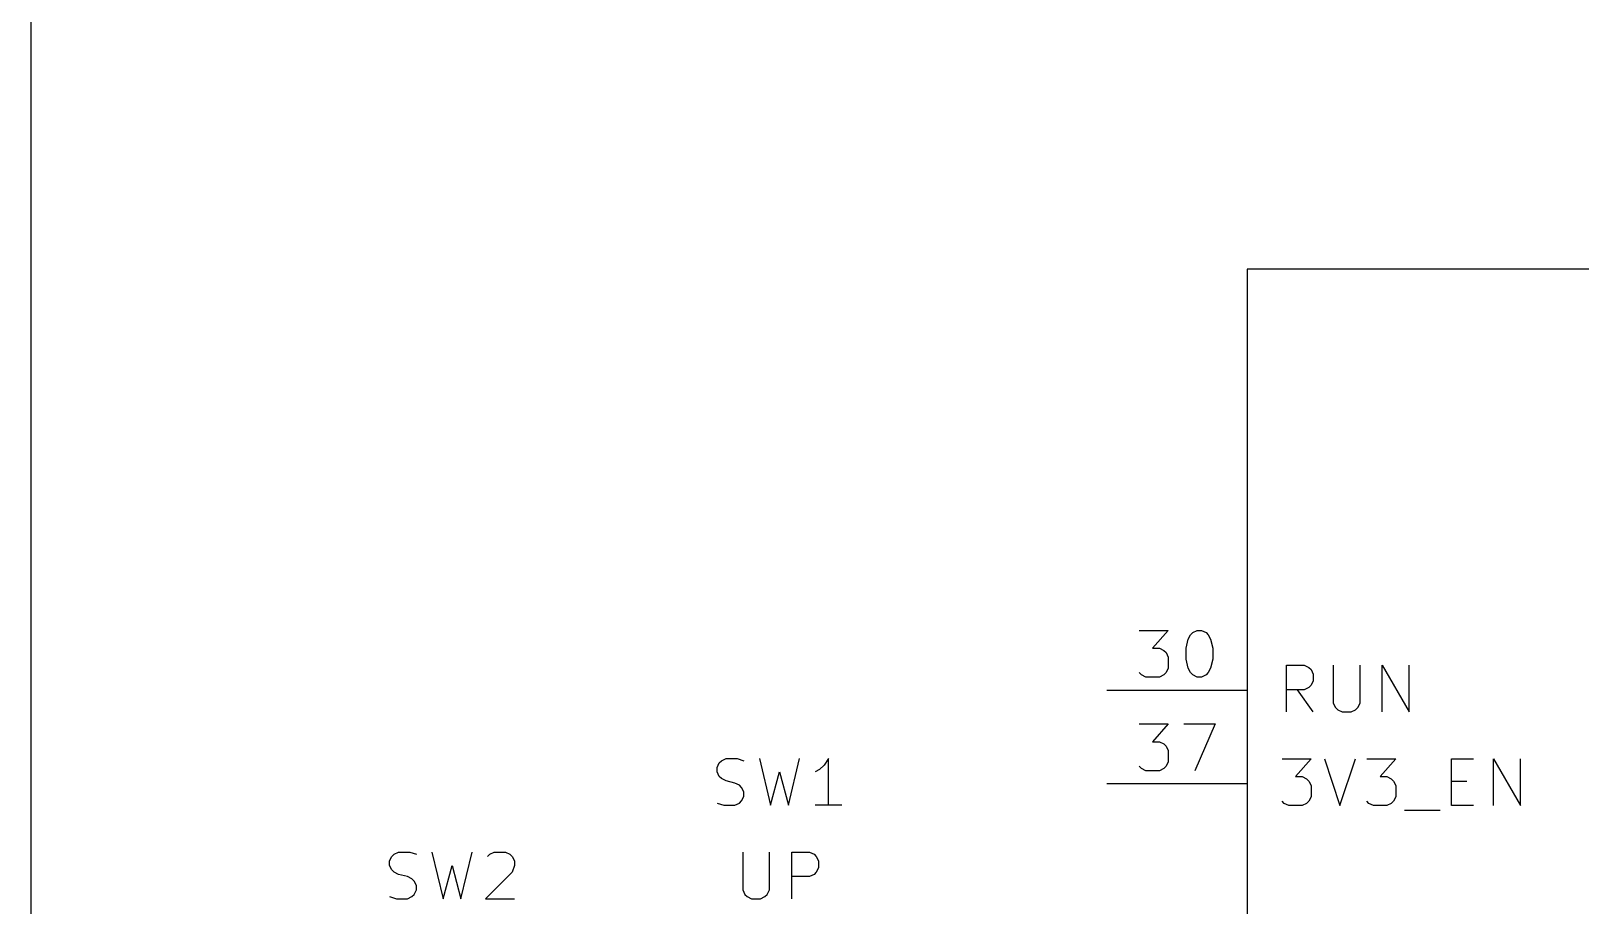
# Model space of a CAD drawing. Header units: inches. Extents: x 0.4 to 11.3, y -7.9 to -0.4.
# Drawn here: x 2.55 to 4.206, y -4.829 to -3.896 of the extents above; entities that cross this region are included whole.
import ezdxf

# ---------------------------------------------------------------- set-up
doc = ezdxf.new("R2010")
doc.units = ezdxf.units.IN
doc.header["$MEASUREMENT"] = 0
for name, color, linetype in [('GREENSIXTYFIVE', 129, 'CONTINUOUS'), ('LIGHTBLUE', 172, 'CONTINUOUS'), ('LIGHTRED', 12, 'CONTINUOUS'), ('RED', 14, 'CONTINUOUS'), ('WHITE', 250, 'CONTINUOUS')]:
    doc.layers.add(name, color=color, linetype=linetype)

msp = doc.modelspace()

# ---------------------------------------------------------------- linework, layer by layer
at = {"layer": 'GREENSIXTYFIVE', "linetype": 'CONTINUOUS'}
for p, q in [((3.8919, -4.6231), (3.8919, -4.5731)), ((3.8919, -4.5731), (3.9109, -4.5731)), ((3.9109, -4.5731), (3.9157, -4.5755)), ((3.9157, -4.5755), (3.9181, -4.5779)), ((3.9181, -4.5779), (3.9205, -4.5827)), ((3.9205, -4.5827), (3.9205, -4.5898)), ((3.9419, -4.5731), (3.9419, -4.6136)), ((3.9705, -4.6136), (3.9705, -4.5731)), ((3.9943, -4.6231), (3.9943, -4.5731)), ((3.9943, -4.5731), (4.0229, -4.6231)), ((4.0229, -4.6231), (4.0229, -4.5731)), ((3.9109, -4.5993), (3.8919, -4.5993)), ((3.9205, -4.6231), (3.9038, -4.5993)), ((3.9157, -4.5969), (3.9109, -4.5993)), ((3.9181, -4.5946), (3.9157, -4.5969)), ((3.9205, -4.5898), (3.9181, -4.5946)), ((3.9419, -4.6136), (3.9443, -4.6184)), ((3.9443, -4.6184), (3.9467, -4.6208)), ((3.9657, -4.6208), (3.9681, -4.6184)), ((3.9681, -4.6184), (3.9705, -4.6136)), ((3.9467, -4.6208), (3.9514, -4.6231)), ((3.9514, -4.6231), (3.9609, -4.6231)), ((3.9609, -4.6231), (3.9657, -4.6208)), ((3.2833, -4.6823), (3.2857, -4.6776)), ((3.2833, -4.6823), (3.2857, -4.6776)), ((3.2833, -4.6871), (3.2833, -4.6823)), ((3.2833, -4.6871), (3.2833, -4.6823)), ((3.2857, -4.6776), (3.2881, -4.6752)), ((3.2857, -4.6776), (3.2881, -4.6752)), ((3.2881, -4.6752), (3.2929, -4.6728)), ((3.2881, -4.6752), (3.2929, -4.6728)), ((3.2929, -4.6728), (3.3048, -4.6728)), ((3.2929, -4.6728), (3.3048, -4.6728)), ((3.3048, -4.6728), (3.3119, -4.6752)), ((3.3048, -4.6728), (3.3119, -4.6752)), ((3.3286, -4.6728), (3.3405, -4.7228)), ((3.3286, -4.6728), (3.3405, -4.7228)), ((3.3595, -4.7228), (3.3714, -4.6728)), ((3.3595, -4.7228), (3.3714, -4.6728)), ((3.3929, -4.6847), (3.3881, -4.6871)), ((3.3929, -4.6847), (3.3881, -4.6871)), ((3.3976, -4.6799), (3.3929, -4.6847)), ((3.3976, -4.6799), (3.3929, -4.6847)), ((3.4024, -4.6728), (3.3976, -4.6799)), ((3.4024, -4.6728), (3.3976, -4.6799)), ((3.4024, -4.7228), (3.4024, -4.6728)), ((3.4024, -4.7228), (3.4024, -4.6728)), ((3.8871, -4.6731), (3.9181, -4.6731)), ((3.9181, -4.6731), (3.9014, -4.6922)), ((3.9324, -4.6731), (3.949, -4.7231)), ((3.949, -4.7231), (3.9657, -4.6731)), ((3.9776, -4.6731), (4.0086, -4.6731)), ((4.0086, -4.6731), (3.9919, -4.6922)), ((4.0681, -4.7231), (4.0681, -4.6731)), ((4.0681, -4.6731), (4.0919, -4.6731)), ((4.1133, -4.7231), (4.1133, -4.6731)), ((4.1133, -4.6731), (4.1419, -4.7231)), ((4.1419, -4.7231), (4.1419, -4.6731)), ((3.2857, -4.6919), (3.2833, -4.6871)), ((3.2857, -4.6919), (3.2833, -4.6871)), ((3.2881, -4.6942), (3.2857, -4.6919)), ((3.2881, -4.6942), (3.2857, -4.6919)), ((3.2929, -4.6966), (3.2881, -4.6942)), ((3.2929, -4.6966), (3.2881, -4.6942)), ((3.3024, -4.699), (3.2929, -4.6966)), ((3.3024, -4.699), (3.2929, -4.6966)), ((3.3071, -4.7014), (3.3024, -4.699)), ((3.3071, -4.7014), (3.3024, -4.699)), ((3.3095, -4.7038), (3.3071, -4.7014)), ((3.3095, -4.7038), (3.3071, -4.7014)), ((3.3405, -4.7228), (3.35, -4.6871)), ((3.3405, -4.7228), (3.35, -4.6871)), ((3.35, -4.6871), (3.3595, -4.7228)), ((3.35, -4.6871), (3.3595, -4.7228)), ((3.9014, -4.6922), (3.9086, -4.6922)), ((3.9086, -4.6922), (3.9133, -4.6946)), ((3.9133, -4.6946), (3.9157, -4.6969)), ((3.9157, -4.6969), (3.9181, -4.7017)), ((3.9181, -4.7017), (3.9181, -4.7136)), ((3.9919, -4.6922), (3.999, -4.6922)), ((3.999, -4.6922), (4.0038, -4.6946)), ((4.0038, -4.6946), (4.0062, -4.6969)), ((4.0062, -4.6969), (4.0086, -4.7017)), ((4.0086, -4.7017), (4.0086, -4.7136)), ((4.0681, -4.6969), (4.0848, -4.6969)), ((3.3071, -4.7204), (3.3095, -4.718)), ((3.3071, -4.7204), (3.3095, -4.718)), ((3.3119, -4.7085), (3.3095, -4.7038)), ((3.3119, -4.7085), (3.3095, -4.7038)), ((3.3095, -4.718), (3.3119, -4.7133)), ((3.3095, -4.718), (3.3119, -4.7133)), ((3.3119, -4.7133), (3.3119, -4.7085)), ((3.3119, -4.7133), (3.3119, -4.7085)), ((3.8895, -4.7208), (3.8871, -4.7184)), ((3.9157, -4.7184), (3.9133, -4.7208)), ((3.9181, -4.7136), (3.9157, -4.7184)), ((3.98, -4.7208), (3.9776, -4.7184)), ((4.0062, -4.7184), (4.0038, -4.7208)), ((4.0086, -4.7136), (4.0062, -4.7184)), ((3.2833, -4.7204), (3.2905, -4.7228)), ((3.2833, -4.7204), (3.2905, -4.7228)), ((3.2905, -4.7228), (3.3024, -4.7228)), ((3.2905, -4.7228), (3.3024, -4.7228)), ((3.3024, -4.7228), (3.3071, -4.7204)), ((3.3024, -4.7228), (3.3071, -4.7204)), ((3.4167, -4.7228), (3.3881, -4.7228)), ((3.4167, -4.7228), (3.3881, -4.7228)), ((3.8943, -4.7231), (3.8895, -4.7208)), ((3.9086, -4.7231), (3.8943, -4.7231)), ((3.9133, -4.7208), (3.9086, -4.7231)), ((3.9848, -4.7231), (3.98, -4.7208)), ((3.999, -4.7231), (3.9848, -4.7231)), ((4.0038, -4.7208), (3.999, -4.7231)), ((4.0181, -4.7279), (4.0562, -4.7279)), ((4.0919, -4.7231), (4.0681, -4.7231)), ((2.9333, -4.7823), (2.9357, -4.7776)), ((2.9333, -4.7823), (2.9357, -4.7776)), ((2.9333, -4.7871), (2.9333, -4.7823)), ((2.9333, -4.7871), (2.9333, -4.7823)), ((2.9357, -4.7776), (2.9381, -4.7752)), ((2.9357, -4.7776), (2.9381, -4.7752)), ((2.9381, -4.7752), (2.9429, -4.7728)), ((2.9381, -4.7752), (2.9429, -4.7728)), ((2.9429, -4.7728), (2.9548, -4.7728)), ((2.9429, -4.7728), (2.9548, -4.7728)), ((2.9548, -4.7728), (2.9619, -4.7752)), ((2.9548, -4.7728), (2.9619, -4.7752)), ((2.9786, -4.7728), (2.9905, -4.8228)), ((2.9786, -4.7728), (2.9905, -4.8228)), ((3.0095, -4.8228), (3.0214, -4.7728)), ((3.0095, -4.8228), (3.0214, -4.7728)), ((3.0381, -4.7776), (3.0405, -4.7752)), ((3.0381, -4.7776), (3.0405, -4.7752)), ((3.0405, -4.7752), (3.0452, -4.7728)), ((3.0405, -4.7752), (3.0452, -4.7728)), ((3.0452, -4.7728), (3.0571, -4.7728)), ((3.0452, -4.7728), (3.0571, -4.7728)), ((3.0571, -4.7728), (3.0619, -4.7752)), ((3.0571, -4.7728), (3.0619, -4.7752)), ((3.0619, -4.7752), (3.0643, -4.7776)), ((3.0619, -4.7752), (3.0643, -4.7776)), ((3.0643, -4.7776), (3.0667, -4.7823)), ((3.0643, -4.7776), (3.0667, -4.7823)), ((3.0667, -4.7823), (3.0667, -4.7871)), ((3.0667, -4.7823), (3.0667, -4.7871)), ((3.3107, -4.7728), (3.3107, -4.8133)), ((3.3107, -4.7728), (3.3107, -4.8133)), ((3.3393, -4.8133), (3.3393, -4.7728)), ((3.3393, -4.8133), (3.3393, -4.7728)), ((3.3631, -4.8228), (3.3631, -4.7728)), ((3.3631, -4.7728), (3.3821, -4.7728)), ((3.3631, -4.8228), (3.3631, -4.7728)), ((3.3631, -4.7728), (3.3821, -4.7728)), ((3.3821, -4.7728), (3.3869, -4.7752)), ((3.3821, -4.7728), (3.3869, -4.7752)), ((3.3869, -4.7752), (3.3893, -4.7776)), ((3.3869, -4.7752), (3.3893, -4.7776)), ((3.3893, -4.7776), (3.3917, -4.7823)), ((3.3893, -4.7776), (3.3917, -4.7823)), ((3.3917, -4.7823), (3.3917, -4.7895)), ((3.3917, -4.7823), (3.3917, -4.7895)), ((2.9357, -4.7919), (2.9333, -4.7871)), ((2.9357, -4.7919), (2.9333, -4.7871)), ((2.9381, -4.7942), (2.9357, -4.7919)), ((2.9381, -4.7942), (2.9357, -4.7919)), ((2.9429, -4.7966), (2.9381, -4.7942)), ((2.9429, -4.7966), (2.9381, -4.7942)), ((2.9524, -4.799), (2.9429, -4.7966)), ((2.9524, -4.799), (2.9429, -4.7966)), ((2.9571, -4.8014), (2.9524, -4.799)), ((2.9571, -4.8014), (2.9524, -4.799)), ((2.9905, -4.8228), (3, -4.7871)), ((2.9905, -4.8228), (3, -4.7871)), ((3, -4.7871), (3.0095, -4.8228)), ((3, -4.7871), (3.0095, -4.8228)), ((3.0643, -4.7942), (3.0357, -4.8228)), ((3.0643, -4.7942), (3.0357, -4.8228)), ((3.0667, -4.7871), (3.0643, -4.7942)), ((3.0667, -4.7871), (3.0643, -4.7942)), ((3.3821, -4.799), (3.3631, -4.799)), ((3.3821, -4.799), (3.3631, -4.799)), ((3.3869, -4.7966), (3.3821, -4.799)), ((3.3869, -4.7966), (3.3821, -4.799)), ((3.3893, -4.7942), (3.3869, -4.7966)), ((3.3893, -4.7942), (3.3869, -4.7966)), ((3.3917, -4.7895), (3.3893, -4.7942)), ((3.3917, -4.7895), (3.3893, -4.7942)), ((2.9595, -4.8038), (2.9571, -4.8014)), ((2.9595, -4.8038), (2.9571, -4.8014)), ((2.9619, -4.8085), (2.9595, -4.8038)), ((2.9619, -4.8085), (2.9595, -4.8038)), ((2.9595, -4.818), (2.9619, -4.8133)), ((2.9595, -4.818), (2.9619, -4.8133)), ((2.9619, -4.8133), (2.9619, -4.8085)), ((2.9619, -4.8133), (2.9619, -4.8085)), ((3.3107, -4.8133), (3.3131, -4.818)), ((3.3107, -4.8133), (3.3131, -4.818)), ((3.3369, -4.818), (3.3393, -4.8133)), ((3.3369, -4.818), (3.3393, -4.8133)), ((2.9333, -4.8204), (2.9405, -4.8228)), ((2.9333, -4.8204), (2.9405, -4.8228)), ((2.9405, -4.8228), (2.9524, -4.8228)), ((2.9405, -4.8228), (2.9524, -4.8228)), ((2.9524, -4.8228), (2.9571, -4.8204)), ((2.9524, -4.8228), (2.9571, -4.8204)), ((2.9571, -4.8204), (2.9595, -4.818)), ((2.9571, -4.8204), (2.9595, -4.818)), ((3.0357, -4.8228), (3.0667, -4.8228)), ((3.0357, -4.8228), (3.0667, -4.8228)), ((3.3131, -4.818), (3.3155, -4.8204)), ((3.3131, -4.818), (3.3155, -4.8204)), ((3.3155, -4.8204), (3.3202, -4.8228)), ((3.3155, -4.8204), (3.3202, -4.8228)), ((3.3202, -4.8228), (3.3298, -4.8228)), ((3.3202, -4.8228), (3.3298, -4.8228)), ((3.3298, -4.8228), (3.3345, -4.8204)), ((3.3298, -4.8228), (3.3345, -4.8204)), ((3.3345, -4.8204), (3.3369, -4.818)), ((3.3345, -4.8204), (3.3369, -4.818))]:
    msp.add_line(p, q, dxfattribs=at)
at = {"layer": 'LIGHTBLUE', "linetype": 'CONTINUOUS'}
msp.add_line((2.55, -3.55), (2.55, -7.35), dxfattribs=at)
at = {"layer": 'LIGHTRED', "linetype": 'CONTINUOUS'}
for p, q in [((3.7345, -4.5359), (3.7655, -4.5359)), ((3.7655, -4.5359), (3.7488, -4.5549)), ((3.7917, -4.5383), (3.7964, -4.5359)), ((3.7964, -4.5359), (3.8012, -4.5359)), ((3.8012, -4.5359), (3.8059, -4.5383)), ((3.7845, -4.5549), (3.7869, -4.5454)), ((3.7869, -4.5454), (3.7893, -4.5406)), ((3.7893, -4.5406), (3.7917, -4.5383)), ((3.8059, -4.5383), (3.8083, -4.5406)), ((3.8083, -4.5406), (3.8107, -4.5454)), ((3.8107, -4.5454), (3.8131, -4.5549)), ((3.7488, -4.5549), (3.756, -4.5549)), ((3.756, -4.5549), (3.7607, -4.5573)), ((3.7607, -4.5573), (3.7631, -4.5597)), ((3.7631, -4.5597), (3.7655, -4.5644)), ((3.7655, -4.5644), (3.7655, -4.5764)), ((3.7845, -4.5668), (3.7845, -4.5549)), ((3.7869, -4.5764), (3.7845, -4.5668)), ((3.8131, -4.5668), (3.8107, -4.5764)), ((3.8131, -4.5549), (3.8131, -4.5668)), ((3.7369, -4.5835), (3.7345, -4.5811)), ((3.7417, -4.5859), (3.7369, -4.5835)), ((3.756, -4.5859), (3.7417, -4.5859)), ((3.7607, -4.5835), (3.756, -4.5859)), ((3.7631, -4.5811), (3.7607, -4.5835)), ((3.7655, -4.5764), (3.7631, -4.5811)), ((3.7893, -4.5811), (3.7869, -4.5764)), ((3.7917, -4.5835), (3.7893, -4.5811)), ((3.7964, -4.5859), (3.7917, -4.5835)), ((3.8012, -4.5859), (3.7964, -4.5859)), ((3.8059, -4.5835), (3.8012, -4.5859)), ((3.8083, -4.5811), (3.8059, -4.5835)), ((3.8107, -4.5764), (3.8083, -4.5811)), ((3.7345, -4.6359), (3.7655, -4.6359)), ((3.7655, -4.6359), (3.7488, -4.6549)), ((3.7821, -4.6359), (3.8155, -4.6359)), ((3.8155, -4.6359), (3.794, -4.6859)), ((3.7488, -4.6549), (3.756, -4.6549)), ((3.756, -4.6549), (3.7607, -4.6573)), ((3.7607, -4.6573), (3.7631, -4.6597)), ((3.7631, -4.6597), (3.7655, -4.6644)), ((3.7655, -4.6644), (3.7655, -4.6764)), ((3.7369, -4.6835), (3.7345, -4.6811)), ((3.7417, -4.6859), (3.7369, -4.6835)), ((3.7607, -4.6835), (3.756, -4.6859)), ((3.7631, -4.6811), (3.7607, -4.6835)), ((3.7655, -4.6764), (3.7631, -4.6811)), ((3.756, -4.6859), (3.7417, -4.6859))]:
    msp.add_line(p, q, dxfattribs=at)
at = {"layer": 'RED', "linetype": 'CONTINUOUS'}
for p, q in [((3.85, -4.15), (3.85, -6.75)), ((5.35, -4.15), (3.85, -4.15)), ((3.85, -4.6), (3.7, -4.6)), ((3.85, -4.7), (3.7, -4.7))]:
    msp.add_line(p, q, dxfattribs=at)
at = {"layer": 'WHITE', "linetype": 'CONTINUOUS'}
for p, q in [((3.85, -4.15), (3.85, -6.75)), ((5.35, -4.15), (3.85, -4.15))]:
    msp.add_line(p, q, dxfattribs=at)

doc.saveas('drawing.dxf')
